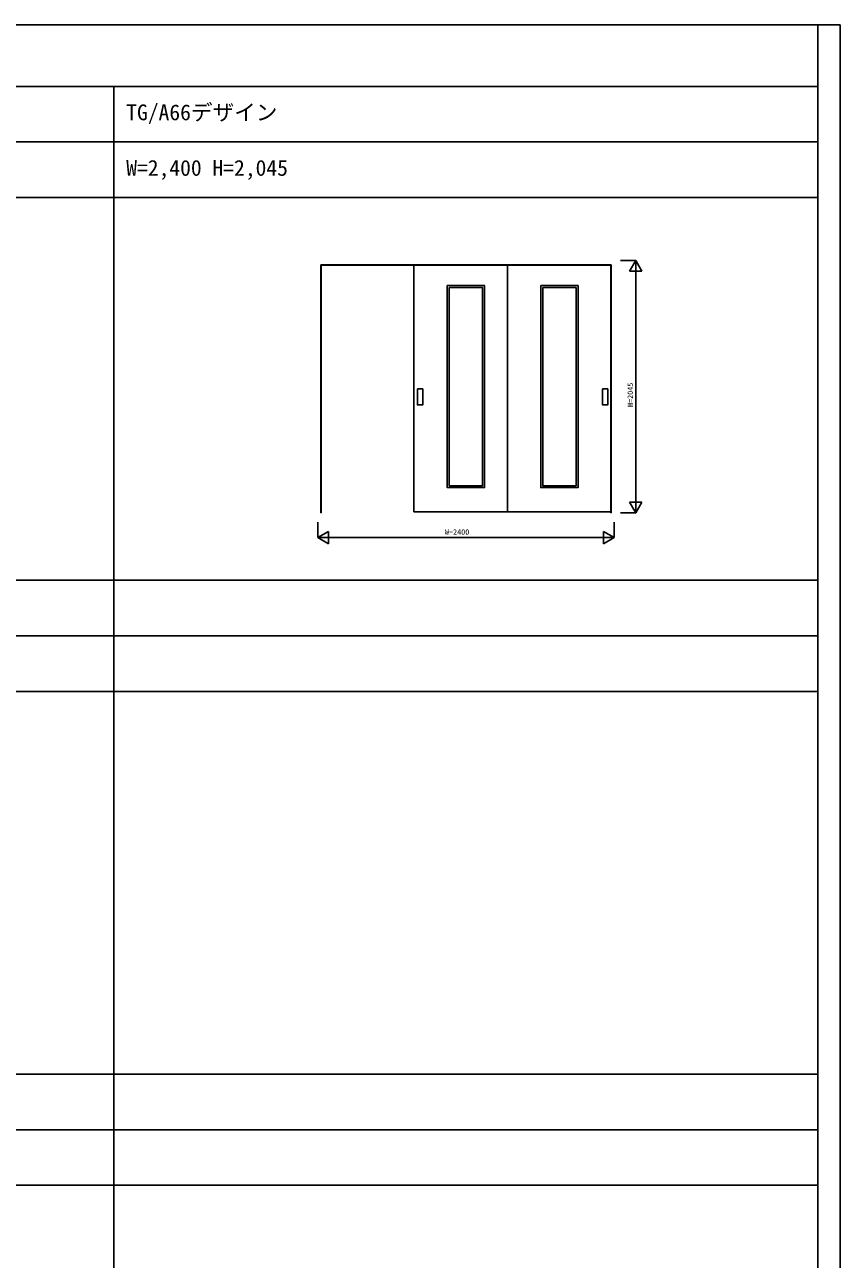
# Model space of a CAD drawing. Units: millimetres, scale not verified. Extents: x -14341 to 14340, y -10000 to 10000.
# Drawn here: x 7738 to 14340, y 0 to 10000 of the extents above; entities that cross this region are included whole.
import ezdxf
from ezdxf.enums import TextEntityAlignment as Align

# ---------------------------------------------------------------- set-up
doc = ezdxf.new("R2010")
doc.units = ezdxf.units.MM
doc.header["$LTSCALE"] = 50
for name, color, linetype in [('0-0_0', 7, 'Continuous'), ('0-1_YKK_A1', 4, 'Continuous'), ('0-4_YKK_F1', 7, 'Continuous'), ('0-5_YKK_N1', 2, 'Continuous')]:
    doc.layers.add(name, color=color, linetype=linetype)
doc.styles.add('ＭＳ ゴシック', font='')
doc.styles.get('ＭＳ ゴシック').set_extended_font_data('MS Gothic')

msp = doc.modelspace()

# ---------------------------------------------------------------- linework, layer by layer
at = {"layer": '0-1_YKK_A1'}
for p, q in [((10133.9, 8053.95), (12484.9, 8053.95)), ((10133.9, 6045.45), (10133.9, 8053.95)), ((10136.4, 6045.45), (10136.4, 8053.95)), ((10136.4, 8051.45), (12482.4, 8051.45)), ((10888.4, 6054.45), (10888.4, 8051.45)), ((11645.4, 6054.45), (11645.4, 8051.45)), ((12482.4, 6045.45), (12482.4, 8053.95)), ((12484.9, 6045.45), (12484.9, 8053.95)), ((10133.9, 6045.45), (10136.4, 6045.45)), ((10888.4, 6054.45), (12482.4, 6054.45)), ((12482.4, 6045.45), (12484.9, 6045.45))]:
    msp.add_line(p, q, dxfattribs=at)
for points in [[(11158.4, 7885.95), (11158.4, 6249.95), (11460.4, 6249.95), (11460.4, 7885.95)], [(11174.4, 7869.95), (11174.4, 6265.95), (11444.4, 6265.95), (11444.4, 7869.95)], [(11915.4, 7885.95), (11915.4, 6249.95), (12217.4, 6249.95), (12217.4, 7885.95)], [(11931.4, 7869.95), (11931.4, 6265.95), (12201.4, 6265.95), (12201.4, 7869.95)], [(10917.4, 7049.45), (10959.4, 7049.45), (10959.4, 6919.45), (10917.4, 6919.45)], [(12416.4, 7049.45), (12458.4, 7049.45), (12458.4, 6919.45), (12416.4, 6919.45)]]:
    msp.add_lwpolyline(points, close=True, dxfattribs=at)
at = {"layer": '0-4_YKK_F1'}
for p, q in [((-14340.6, 9999.7), (14340.42, 9999.7)), ((14159.4, -10000.3), (14159.4, 9999.7)), ((14340.42, -10000.3), (14340.42, 9999.7)), ((-14340.6, 9499.7), (14159.4, 9499.7)), ((8459.4, -10000.3), (8459.4, 9499.7)), ((-14340.6, 9049.7), (14159.4, 9049.7)), ((-14340.6, 8599.7), (14159.4, 8599.7)), ((-14340.6, 5499.7), (14159.4, 5499.7)), ((-14340.6, 5049.7), (14159.4, 5049.7)), ((-14340.6, 4599.7), (14159.4, 4599.7)), ((-14340.6, 1499.7), (14159.4, 1499.7)), ((-14340.6, 1049.7), (14159.4, 1049.7)), ((-14340.6, 599.7), (14159.4, 599.7))]:
    msp.add_line(p, q, dxfattribs=at)
at = {"layer": '0-5_YKK_N1'}
for p, q in [((12559.9, 8090.45), (12684.9, 8090.45)), ((12684.9, 8090.45), (12634.9, 8003.85)), ((12634.9, 8003.85), (12734.9, 8003.85)), ((12684.9, 8090.45), (12684.9, 6045.45)), ((12684.9, 8090.45), (12734.9, 8003.85)), ((12684.9, 6045.45), (12634.9, 6132.05)), ((12734.9, 6132.05), (12634.9, 6132.05)), ((12684.9, 6045.45), (12734.9, 6132.05)), ((12559.9, 6045.45), (12684.9, 6045.45)), ((10109.4, 5970.45), (10109.4, 5845.45)), ((12509.4, 5970.45), (12509.4, 5845.45)), ((10109.4, 5845.45), (10196, 5895.45)), ((10109.4, 5845.45), (12509.4, 5845.45)), ((10109.4, 5845.45), (10196, 5795.45)), ((10196, 5795.45), (10196, 5895.45)), ((12509.4, 5845.45), (12422.8, 5895.45)), ((12422.8, 5895.45), (12422.8, 5795.45)), ((12509.4, 5845.45), (12422.8, 5795.45))]:
    msp.add_line(p, q, dxfattribs=at)

# ---------------------------------------------------------------- texts
at = {"layer": '0-0_0', "style": 'ＭＳ ゴシック'}
for s, p in [('TG/A66デザイン', (8559.4, 9187.2)), ('W=2,400 H=2,045', (8559.4, 8737.2))]:
    msp.add_text(s, height=128.3, dxfattribs=at).set_placement(p, align=Align.BOTTOM_LEFT)
at = {"layer": '0-5_YKK_N1', "style": 'ＭＳ ゴシック'}
msp.add_text('H=2045', height=43.99, rotation=90, dxfattribs=at).set_placement((12674.9, 6902.95), align=Align.BOTTOM_LEFT)
msp.add_text('W=2400', height=43.99, dxfattribs=at).set_placement((11139.4, 5855.45), align=Align.BOTTOM_LEFT)

doc.saveas('drawing.dxf')
